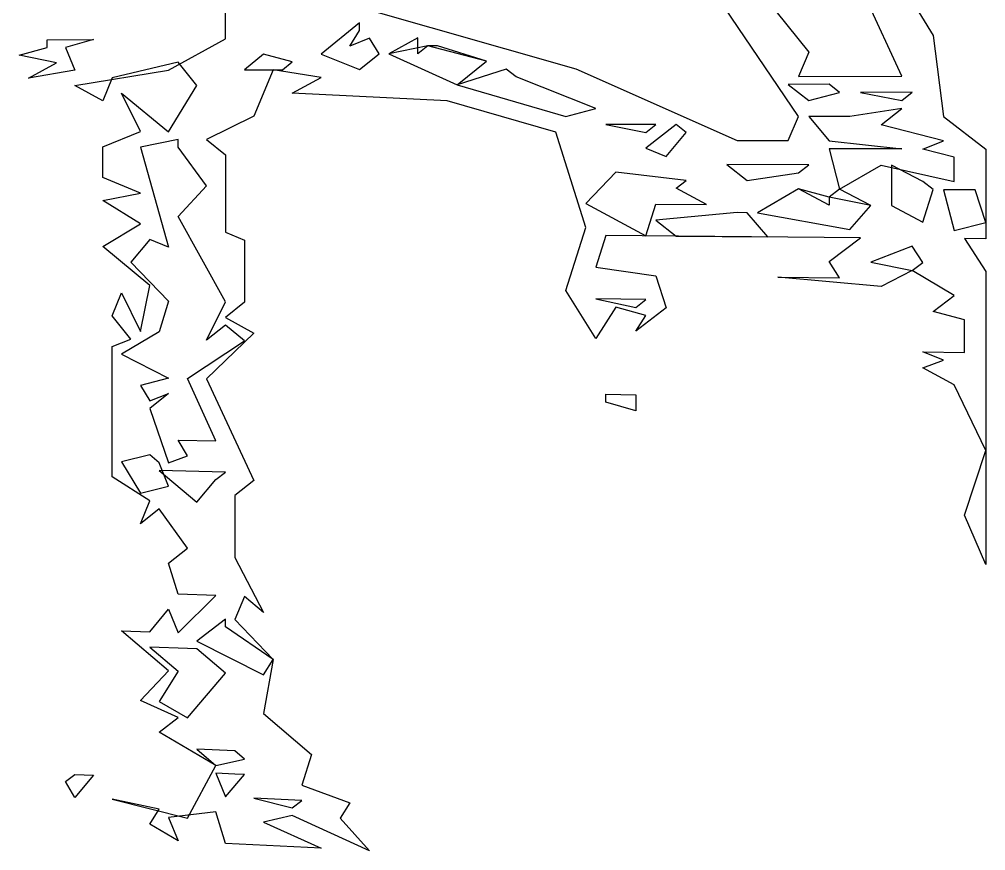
# Model space of a CAD drawing. Extents: x -13044 to 47959, y -15328 to 42462.
# Drawn here: x 38589 to 47959, y -15328 to -7269 of the extents above; entities that cross this region are included whole.
import ezdxf

# ---------------------------------------------------------------- set-up
doc = ezdxf.new("R2010")
doc.units = 0

msp = doc.modelspace()

# ---------------------------------------------------------------- linework, layer by layer
for p, q in [((47146.3605, -7819.5705), (46143.3595, -5638.828)), ((47146.3605, -7819.5705, 526.0417), (46143.3595, -5638.828, 671.875)), ((46542.904, -5944.6403), (47449.9683, -7425.5635)), ((46542.904, -5944.6403, 651.0417), (47449.9683, -7425.5635, 552.0833)), ((46143.3595, -8211.6359), (45252.3522, -6893.986)), ((46143.3595, -8211.6359, 500), (45252.3522, -6893.986, 588.5417)), ((45746.0017, -6967.4505), (46243.0399, -7587.5411)), ((45746.0017, -6967.4505, 583.3333), (46243.0399, -7587.5411, 541.6667)), ((40586.9392, -7459.3563), (40586.9392, -7159.4341)), ((40586.9392, -7459.3563, 552.0833), (40586.9392, -7159.4341, 572.9167)), ((41888.8475, -7150.2276), (43984.4764, -7749.8462)), ((41888.8475, -7150.2276, 572.9167), (43984.4764, -7749.8462, 531.25)), ((41888.8475, -7301.5867), (41514.4033, -7605.7466)), ((41888.8475, -7301.5867, 562.5), (41514.4033, -7605.7466, 541.6667)), ((41888.8475, -7377.2663), (41888.8475, -7301.5867)), ((41888.8475, -7377.2663, 557.2917), (41888.8475, -7301.5867, 562.5)), ((41795.0496, -7529.0369), (41888.8475, -7377.2663)), ((41795.0496, -7529.0369, 546.875), (41888.8475, -7377.2663, 557.2917)), ((38858.0553, -7467.8691), (39308.8609, -7465.6494)), ((38858.0553, -7467.8691, 552.0833), (39308.8609, -7465.6494, 552.0833)), ((38858.0553, -7541.9214), (38858.0553, -7467.8691)), ((38858.0553, -7541.9214, 546.875), (38858.0553, -7467.8691, 552.0833)), ((39308.8609, -7465.6494), (39038.0246, -7541.1319)), ((39308.8609, -7465.6494, 552.0833), (39038.0246, -7541.1319, 546.875)), ((40036.3118, -7760.8072), (40586.9392, -7459.3563)), ((40036.3118, -7760.8072, 531.25), (40586.9392, -7459.3563, 552.0833)), ((41982.7704, -7452.4834), (41795.0496, -7529.0369)), ((41982.7704, -7452.4834, 552.0833), (41795.0496, -7529.0369, 546.875)), ((42076.8186, -7603.5813), (41982.7704, -7452.4834)), ((42076.8186, -7603.5813, 541.6667), (41982.7704, -7452.4834, 552.0833)), ((42454.2689, -7450.1618), (42170.9923, -7603.2187)), ((42454.2689, -7450.1618, 552.0833), (42170.9923, -7603.2187, 541.6667)), ((42454.2689, -7602.1281), (42454.2689, -7450.1618)), ((42454.2689, -7602.1281, 541.6667), (42454.2689, -7450.1618, 552.0833)), ((47449.9683, -7425.5635), (47551.4513, -8212.2628)), ((47449.9683, -7425.5635, 552.0833), (47551.4513, -8212.2628, 500)), ((38588.9791, -7617.0097), (38858.0553, -7541.9214)), ((38588.9791, -7617.0097, 541.6667), (38858.0553, -7541.9214, 546.875)), ((39038.0246, -7541.1319), (39128.1855, -7763.3284)), ((39038.0246, -7541.1319, 546.875), (39128.1855, -7763.3284, 531.25)), ((42548.9471, -7525.7296), (42170.9923, -7603.2187)), ((42548.9471, -7525.7296, 546.875), (42170.9923, -7603.2187, 541.6667)), ((42548.9471, -7525.7296), (42454.2689, -7602.1281)), ((42548.9471, -7525.7296, 546.875), (42454.2689, -7602.1281, 541.6667)), ((42643.7521, -7525.3137), (42548.9471, -7525.7296)), ((42643.7521, -7525.3137, 546.875), (42548.9471, -7525.7296, 546.875)), ((43119.6875, -7675.9066), (42548.9471, -7525.7296)), ((43119.6875, -7675.9066, 536.4583), (42548.9471, -7525.7296, 546.875)), ((43119.6875, -7675.9066), (42643.7521, -7525.3137)), ((43119.6875, -7675.9066, 536.4583), (42643.7521, -7525.3137, 546.875)), ((46243.0399, -7587.5411), (46143.3595, -7821.8165)), ((46243.0399, -7587.5411, 541.6667), (46143.3595, -7821.8165, 526.0417)), ((38947.9813, -7689.7281), (38588.9791, -7617.0097)), ((38947.9813, -7689.7281, 536.4583), (38588.9791, -7617.0097, 541.6667)), ((40956.4524, -7607.8948), (40771.4517, -7758.7663)), ((40956.4524, -7607.8948, 541.6667), (40771.4517, -7758.7663, 531.25)), ((41234.8731, -7682.1513), (40956.4524, -7607.8948)), ((41234.8731, -7682.1513, 536.4583), (40956.4524, -7607.8948, 541.6667)), ((41141.9433, -7757.7377), (41234.8731, -7682.1513)), ((41141.9433, -7757.7377, 531.25), (41234.8731, -7682.1513, 536.4583)), ((41514.4033, -7605.7466), (41888.8475, -7755.6641)), ((41514.4033, -7605.7466, 541.6667), (41888.8475, -7755.6641, 531.25)), ((41888.8475, -7755.6641), (42076.8186, -7603.5813)), ((41888.8475, -7755.6641, 531.25), (42076.8186, -7603.5813, 541.6667)), ((42170.9923, -7603.2187), (42833.7434, -7905.4147)), ((42170.9923, -7603.2187), (42833.7434, -7905.4147)), ((42170.9923, -7603.2187, 541.6667), (42833.7434, -7905.4147, 520.8333)), ((42170.9923, -7603.2187, 541.6667), (42833.7434, -7905.4147, 520.8333)), ((42833.7434, -7905.4147), (43119.6875, -7675.9066)), ((42833.7434, -7905.4147), (43119.6875, -7675.9066)), ((42833.7434, -7905.4147, 520.8333), (43119.6875, -7675.9066, 536.4583)), ((42833.7434, -7905.4147, 520.8333), (43119.6875, -7675.9066, 536.4583)), ((38678.5545, -7838.5326), (38947.9813, -7689.7281)), ((38678.5545, -7838.5326, 526.0417), (38947.9813, -7689.7281, 536.4583)), ((39128.1855, -7763.3284), (38678.5545, -7838.5326)), ((39128.1855, -7763.3284, 531.25), (38678.5545, -7838.5326, 526.0417)), ((39128.1855, -7911.7231), (40036.3118, -7760.8072)), ((39128.1855, -7911.7231, 520.8333), (40036.3118, -7760.8072, 531.25)), ((40127.7813, -7685.8192), (39490.0094, -7836.7155)), ((40127.7813, -7685.8192, 536.4583), (39490.0094, -7836.7155, 526.0417)), ((40311.0817, -7909.7093), (40127.7813, -7685.8192)), ((40311.0817, -7909.7093, 520.8333), (40127.7813, -7685.8192, 536.4583)), ((40771.4517, -7758.7663), (41141.9433, -7757.7377)), ((40771.4517, -7758.7663, 531.25), (41141.9433, -7757.7377, 531.25)), ((41049.1365, -7757.9954), (40863.8909, -8209.2852)), ((41049.1365, -7757.9954, 531.25), (40863.8909, -8209.2852, 500)), ((41514.4033, -7832.1822), (41049.1365, -7757.9954)), ((41514.4033, -7832.1822, 526.0417), (41049.1365, -7757.9954, 531.25)), ((43310.958, -7751.716), (42833.7434, -7905.4147)), ((43310.958, -7751.716, 531.25), (42833.7434, -7905.4147, 520.8333)), ((43406.7863, -7827.9446), (43310.958, -7751.716)), ((43406.7863, -7827.9446, 526.0417), (43310.958, -7751.716, 531.25)), ((43984.4764, -7749.8462), (45548.1372, -8444.3037)), ((43984.4764, -7749.8462, 531.25), (45548.1372, -8444.3037, 484.375)), ((39490.0094, -7836.7155), (39399.3759, -8059.9473)), ((39490.0094, -7836.7155, 526.0417), (39399.3759, -8059.9473, 510.4167)), ((41234.8731, -7983.4651), (41514.4033, -7832.1822)), ((41234.8731, -7983.4651, 515.625), (41514.4033, -7832.1822, 526.0417)), ((44178.0822, -8133.8521), (43406.7863, -7827.9446)), ((44178.0822, -8133.8521, 505.2083), (43406.7863, -7827.9446, 526.0417)), ((46143.3595, -7821.8165), (47146.3605, -7819.5705)), ((46143.3595, -7821.8165, 526.0417), (47146.3605, -7819.5705, 526.0417)), ((39399.3759, -8059.9473), (39128.1855, -7911.7231)), ((39399.3759, -8059.9473, 510.4167), (39128.1855, -7911.7231, 520.8333)), ((40036.3118, -8358.2866), (40311.0817, -7909.7093)), ((40036.3118, -8358.2866, 489.5833), (40311.0817, -7909.7093, 520.8333)), ((42833.7434, -7905.4147), (43887.8696, -8210.6316)), ((42833.7434, -7905.4147, 520.8333), (43887.8696, -8210.6316, 500)), ((46442.8119, -7899.2706), (46043.8158, -7899.9498)), ((46442.8119, -7899.2706, 520.8333), (46043.8158, -7899.9498, 520.8333)), ((46043.8158, -7899.9498), (46243.0399, -8055.6455)), ((46043.8158, -7899.9498, 520.8333), (46243.0399, -8055.6455, 510.4167)), ((46542.904, -7977.2786), (46442.8119, -7899.2706)), ((46542.904, -7977.2786, 515.625), (46442.8119, -7899.2706, 520.8333)), ((39762.6231, -8357.8708), (39580.7616, -7985.3929)), ((39580.7616, -7985.3929), (40036.3118, -8358.2866)), ((39762.6231, -8357.8708, 489.5833), (39580.7616, -7985.3929, 515.625)), ((39580.7616, -7985.3929, 515.625), (40036.3118, -8358.2866, 489.5833)), ((42738.6841, -8057.8482), (41234.8731, -7983.4651)), ((42738.6841, -8057.8482, 510.4167), (41234.8731, -7983.4651, 515.625)), ((43791.3932, -8363.9908), (42738.6841, -8057.8482)), ((43791.3932, -8363.9908, 489.5833), (42738.6841, -8057.8482, 510.4167)), ((46243.0399, -8055.6455), (46542.904, -7977.2786)), ((46243.0399, -8055.6455, 510.4167), (46542.904, -7977.2786, 515.625)), ((47247.4232, -7976.4575), (46743.5019, -7977.0448)), ((47247.4232, -7976.4575, 515.625), (46743.5019, -7977.0448, 515.625)), ((46743.5019, -7977.0448), (47146.3605, -8055.0776)), ((46743.5019, -7977.0448, 515.625), (47146.3605, -8055.0776, 510.4167)), ((47146.3605, -8055.0776), (47247.4232, -7976.4575)), ((47146.3605, -8055.0776, 510.4167), (47247.4232, -7976.4575, 515.625)), ((43887.8696, -8210.6316), (44178.0822, -8133.8521)), ((43887.8696, -8210.6316, 500), (44178.0822, -8133.8521, 505.2083)), ((47146.3605, -8133.58), (46643.1339, -8211.8584)), ((47146.3605, -8133.58, 505.2083), (46643.1339, -8211.8584, 500)), ((46944.6533, -8290.3867), (47146.3605, -8133.58)), ((46944.6533, -8290.3867, 494.7917), (47146.3605, -8133.58, 505.2083)), ((40863.8909, -8209.2852), (40402.913, -8433.7252)), ((40863.8909, -8209.2852, 500), (40402.913, -8433.7252, 484.375)), ((46043.8158, -8445.3228), (46143.3595, -8211.6359)), ((46043.8158, -8445.3228, 484.375), (46143.3595, -8211.6359, 500)), ((46542.904, -8211.8138), (46243.0399, -8211.6802)), ((46243.0399, -8211.6802), (46442.8119, -8446.1432)), ((46542.904, -8211.8138, 500), (46243.0399, -8211.6802, 500)), ((46243.0399, -8211.6802, 500), (46442.8119, -8446.1432, 484.375)), ((46643.1339, -8211.8584), (46542.904, -8211.8138)), ((46643.1339, -8211.8584, 500), (46542.904, -8211.8138, 500)), ((47551.4513, -8212.2628), (47958.7931, -8528.1986)), ((47551.4513, -8212.2628, 500), (47958.7931, -8528.1986, 479.1667)), ((44762.0569, -8288.2431), (44275.0818, -8287.7648)), ((44275.0818, -8287.7648), (44664.3974, -8365.317)), ((44762.0569, -8288.2431, 494.7917), (44275.0818, -8287.7648, 494.7917)), ((44275.0818, -8287.7648, 494.7917), (44664.3974, -8365.317, 489.5833)), ((44664.3974, -8365.317), (44762.0569, -8288.2431)), ((44664.3974, -8365.317, 489.5833), (44762.0569, -8288.2431, 494.7917)), ((44957.7747, -8288.4353), (44664.3974, -8519.6566)), ((44957.7747, -8288.4353, 494.7917), (44664.3974, -8519.6566, 479.1667)), ((45055.8335, -8365.9116), (44957.7747, -8288.4353)), ((45055.8335, -8365.9116, 489.5833), (44957.7747, -8288.4353, 494.7917)), ((47551.4513, -8448.4225), (46944.6533, -8290.3867)), ((47551.4513, -8448.4225, 484.375), (46944.6533, -8290.3867, 494.7917)), ((39399.3759, -8506.0049), (39762.6231, -8357.8708)), ((39399.3759, -8506.0049, 479.1667), (39762.6231, -8357.8708, 489.5833)), ((44081.2138, -9286.7112), (43791.3932, -8363.9908)), ((44081.2138, -9286.7112, 427.0833), (43791.3932, -8363.9908, 489.5833)), ((44859.8493, -8597.4381), (45055.8335, -8365.9116)), ((44859.8493, -8597.4381, 473.9583), (45055.8335, -8365.9116, 489.5833)), ((39399.3759, -8803.3767), (39399.3759, -8506.0049)), ((39399.3759, -8803.3767, 458.3333), (39399.3759, -8506.0049, 479.1667)), ((40127.7813, -8433.1596), (39762.6231, -8506.9468)), ((40127.7813, -8433.1596, 484.375), (39762.6231, -8506.9468, 479.1667)), ((39762.6231, -8506.9468), (40036.3118, -9478.5604)), ((39762.6231, -8506.9468, 479.1667), (40036.3118, -9478.5604, 411.4583)), ((40127.7813, -8507.8936), (40127.7813, -8433.1596)), ((40127.7813, -8507.8936, 479.1667), (40127.7813, -8433.1596, 484.375)), ((40402.913, -8883.0157), (40127.7813, -8507.8936)), ((40402.913, -8883.0157, 453.125), (40127.7813, -8507.8936, 479.1667)), ((40402.913, -8433.7252), (40586.9392, -8584.0647)), ((40402.913, -8433.7252, 484.375), (40586.9392, -8584.0647, 473.9583)), ((44664.3974, -8519.6566), (44859.8493, -8597.4381)), ((44664.3974, -8519.6566, 479.1667), (44859.8493, -8597.4381, 473.9583)), ((45548.1372, -8444.3037), (46043.8158, -8445.3228)), ((45548.1372, -8444.3037, 484.375), (46043.8158, -8445.3228, 484.375)), ((46442.8119, -8446.1432), (47146.3605, -8526.092)), ((46442.8119, -8446.1432, 484.375), (47146.3605, -8526.092, 479.1667)), ((47146.3605, -8526.092), (46442.8119, -8524.2678)), ((46442.8119, -8524.2678), (46542.904, -8915.4193)), ((47146.3605, -8526.092, 479.1667), (46442.8119, -8524.2678, 479.1667)), ((46442.8119, -8524.2678, 479.1667), (46542.904, -8915.4193, 453.125)), ((47348.6257, -8526.6165), (47551.4513, -8448.4225)), ((47348.6257, -8526.6165, 479.1667), (47551.4513, -8448.4225, 484.375)), ((40586.9392, -8584.0647), (40586.9392, -9333.8703)), ((40586.9392, -8584.0647, 473.9583), (40586.9392, -9333.8703, 421.875)), ((47653.075, -8606.1804), (47348.6257, -8526.6165)), ((47653.075, -8606.1804, 473.9583), (47348.6257, -8526.6165, 479.1667)), ((47653.075, -8842.5037), (47653.075, -8606.1804)), ((47653.075, -8842.5037, 458.3333), (47653.075, -8606.1804, 473.9583)), ((47958.7931, -8528.1986), (47958.7931, -9396.5232)), ((47958.7931, -8528.1986, 479.1667), (47958.7931, -9396.5232, 421.875)), ((46243.0399, -8679.7846), (45449.4076, -8676.8746)), ((45449.4076, -8676.8746), (45647.0018, -8832.9938)), ((46243.0399, -8679.7846, 468.75), (45449.4076, -8676.8746, 468.75)), ((45449.4076, -8676.8746, 468.75), (45647.0018, -8832.9938, 458.3333)), ((46143.3595, -8757.383), (46243.0399, -8679.7846)), ((46143.3595, -8757.383, 463.5417), (46243.0399, -8679.7846, 468.75)), ((46542.904, -8915.4193), (46944.6533, -8682.3572)), ((46542.904, -8915.4193, 453.125), (46944.6533, -8682.3572, 468.75)), ((46944.6533, -8682.3572), (47653.075, -8842.5037)), ((46944.6533, -8682.3572, 468.75), (47653.075, -8842.5037, 458.3333)), ((47348.6257, -8841.0605), (47045.4373, -8682.7268)), ((47045.4373, -8682.7268), (47045.4373, -9074.9678)), ((47348.6257, -8841.0605, 458.3333), (47045.4373, -8682.7268, 468.75)), ((47045.4373, -8682.7268, 468.75), (47045.4373, -9074.9678, 442.7083)), ((39762.6231, -8954.1746), (39399.3759, -8803.3767)), ((39762.6231, -8954.1746, 447.9167), (39399.3759, -8803.3767, 458.3333)), ((44372.2128, -8749.9377), (44081.2138, -9056.1412)), ((44372.2128, -8749.9377, 463.5417), (44081.2138, -9056.1412, 442.7083)), ((45055.8335, -8830.1914), (44372.2128, -8749.9377)), ((45055.8335, -8830.1914, 458.3333), (44372.2128, -8749.9377, 463.5417)), ((45647.0018, -8832.9938), (46143.3595, -8757.383)), ((45647.0018, -8832.9938, 458.3333), (46143.3595, -8757.383, 463.5417)), ((40127.7813, -9180.4999), (40402.913, -8883.0157)), ((40127.7813, -9180.4999, 432.2917), (40402.913, -8883.0157, 453.125)), ((44957.7747, -8907.0539), (45055.8335, -8830.1914)), ((44957.7747, -8907.0539, 453.125), (45055.8335, -8830.1914, 458.3333)), ((47449.9683, -8920.2063), (47348.6257, -8841.0605)), ((47449.9683, -8920.2063, 453.125), (47348.6257, -8841.0605, 458.3333)), ((39399.3759, -9026.4055), (39762.6231, -8954.1746)), ((39399.3759, -9026.4055, 442.7083), (39762.6231, -8954.1746, 447.9167)), ((45252.3522, -9063.5794), (44957.7747, -8907.0539)), ((45252.3522, -9063.5794, 442.7083), (44957.7747, -8907.0539, 453.125)), ((46143.3595, -8913.3107), (45746.0017, -9144.4653)), ((46143.3595, -8913.3107), (45746.0017, -9144.4653)), ((46143.3595, -8913.3107, 453.125), (45746.0017, -9144.4653, 437.5)), ((46143.3595, -8913.3107, 453.125), (45746.0017, -9144.4653, 437.5)), ((46442.8119, -8993.0157), (46143.3595, -8913.3107)), ((46442.8119, -9071.1404), (46143.3595, -8913.3107)), ((46442.8119, -8993.0157, 447.9167), (46143.3595, -8913.3107, 453.125)), ((46442.8119, -9071.1404, 442.7083), (46143.3595, -8913.3107, 453.125)), ((46542.904, -8915.4193), (46442.8119, -8993.0157)), ((46542.904, -8915.4193, 453.125), (46442.8119, -8993.0157, 447.9167)), ((46844.0083, -9073.6885), (46442.8119, -8993.0157)), ((46442.8119, -8993.0157), (46442.8119, -9071.1404)), ((46844.0083, -9073.6885, 442.7083), (46442.8119, -8993.0157, 447.9167)), ((46442.8119, -8993.0157, 447.9167), (46442.8119, -9071.1404, 442.7083)), ((46844.0083, -9073.6885), (46542.904, -8915.4193)), ((46844.0083, -9073.6885, 442.7083), (46542.904, -8915.4193, 453.125)), ((47348.6257, -9234.1155), (47449.9683, -8920.2063)), ((47348.6257, -9234.1155, 432.2917), (47449.9683, -8920.2063, 453.125)), ((47754.8397, -8921.8153), (47551.4513, -8920.7419)), ((47551.4513, -8920.7419), (47653.075, -9315.1505)), ((47754.8397, -8921.8153, 453.125), (47551.4513, -8920.7419, 453.125)), ((47551.4513, -8920.7419, 453.125), (47653.075, -9315.1505, 427.0833)), ((47856.7456, -8922.3531), (47754.8397, -8921.8153)), ((47856.7456, -8922.3531, 453.125), (47754.8397, -8921.8153, 453.125)), ((47958.7931, -9238.646), (47856.7456, -8922.3531)), ((47958.7931, -9238.646, 432.2917), (47856.7456, -8922.3531, 453.125)), ((39762.6231, -9252.3265), (39399.3759, -9026.4055)), ((39762.6231, -9252.3265, 427.0833), (39399.3759, -9026.4055, 442.7083)), ((44081.2138, -9056.1412), (44664.3974, -9368.5244)), ((44081.2138, -9056.1412, 442.7083), (44664.3974, -9368.5244, 421.875)), ((44664.3974, -9368.5244), (44762.0569, -9060.4654)), ((44664.3974, -9368.5244, 421.875), (44762.0569, -9060.4654, 442.7083)), ((44762.0569, -9060.4654), (45252.3522, -9063.5794)), ((44762.0569, -9060.4654, 442.7083), (45252.3522, -9063.5794, 442.7083)), ((46643.1339, -9307.1093), (46844.0083, -9073.6885)), ((46643.1339, -9307.1093), (46844.0083, -9073.6885)), ((46643.1339, -9307.1093, 427.0833), (46844.0083, -9073.6885, 442.7083)), ((46643.1339, -9307.1093, 427.0833), (46844.0083, -9073.6885, 442.7083)), ((47045.4373, -9074.9678), (47348.6257, -9234.1155)), ((47045.4373, -9074.9678, 442.7083), (47348.6257, -9234.1155, 432.2917)), ((40586.9392, -10008.6953), (40127.7813, -9180.4999)), ((40586.9392, -10008.6953, 375), (40127.7813, -9180.4999, 432.2917)), ((45548.1372, -9143.1023), (44762.0569, -9214.9099)), ((45548.1372, -9143.1023, 437.5), (44762.0569, -9214.9099, 432.2917)), ((45647.0018, -9143.7833), (45548.1372, -9143.1023)), ((45647.0018, -9143.7833, 437.5), (45548.1372, -9143.1023, 437.5)), ((45845.1371, -9378.5594), (45647.0018, -9143.7833)), ((45845.1371, -9378.5594, 421.875), (45647.0018, -9143.7833, 437.5)), ((45746.0017, -9144.4653), (46643.1339, -9307.1093)), ((45746.0017, -9144.4653), (46643.1339, -9307.1093)), ((45746.0017, -9144.4653, 437.5), (46643.1339, -9307.1093, 427.0833)), ((45746.0017, -9144.4653, 437.5), (46643.1339, -9307.1093, 427.0833)), ((39399.3759, -9472.4631), (39762.6231, -9252.3265)), ((39399.3759, -9472.4631, 411.4583), (39762.6231, -9252.3265, 427.0833)), ((44762.0569, -9214.9099), (44957.7747, -9371.0178)), ((44762.0569, -9214.9099, 432.2917), (44957.7747, -9371.0178, 421.875)), ((47653.075, -9315.1505), (47958.7931, -9238.646)), ((47653.075, -9315.1505, 427.0833), (47958.7931, -9238.646, 432.2917)), ((40586.9392, -9333.8703), (40771.4517, -9410.5181)), ((40586.9392, -9333.8703, 421.875), (40771.4517, -9410.5181, 416.6667)), ((43887.8696, -9899.1948), (44081.2138, -9286.7112)), ((43887.8696, -9899.1948, 385.4167), (44081.2138, -9286.7112, 427.0833)), ((44275.0818, -9365.2156), (44178.0822, -9672.026)), ((44275.0818, -9365.2156, 421.875), (44178.0822, -9672.026, 401.0417)), ((46743.5019, -9386.1946), (44275.0818, -9365.2156)), ((46743.5019, -9386.1946, 421.875), (44275.0818, -9365.2156, 421.875)), ((39853.7329, -9402.2257), (39671.6328, -9624.0476)), ((39853.7329, -9402.2257, 416.6667), (39671.6328, -9624.0476, 401.0417)), ((40036.3118, -9478.5604), (39853.7329, -9402.2257)), ((40036.3118, -9478.5604, 411.4583), (39853.7329, -9402.2257, 416.6667)), ((40771.4517, -9410.5181), (40771.4517, -10011.1551)), ((40771.4517, -9410.5181, 416.6667), (40771.4517, -10011.1551, 375)), ((44957.7747, -9371.0178), (45845.1371, -9378.5594)), ((44957.7747, -9371.0178, 421.875), (45845.1371, -9378.5594, 421.875)), ((46442.8119, -9618.013), (46743.5019, -9386.1946)), ((46442.8119, -9618.013, 406.25), (46743.5019, -9386.1946, 421.875)), ((47958.7931, -9396.5232), (47754.8397, -9394.7899)), ((47754.8397, -9394.7899), (47958.7931, -9712.2777)), ((47958.7931, -9396.5232, 421.875), (47754.8397, -9394.7899, 421.875)), ((47754.8397, -9394.7899, 421.875), (47958.7931, -9712.2777, 401.0417)), ((39853.7329, -9849.747), (39399.3759, -9472.4631)), ((39853.7329, -9849.747, 385.4167), (39399.3759, -9472.4631, 411.4583)), ((47247.4232, -9469.034), (46844.0083, -9622.0689)), ((47247.4232, -9469.034, 416.6667), (46844.0083, -9622.0689, 406.25)), ((47348.6257, -9627.1705), (47247.4232, -9469.034)), ((47348.6257, -9627.1705, 406.25), (47247.4232, -9469.034, 416.6667)), ((39671.6328, -9624.0476), (40036.3118, -10001.3548)), ((39671.6328, -9624.0476, 401.0417), (40036.3118, -10001.3548, 375)), ((46542.904, -9775.3817), (46442.8119, -9618.013)), ((46542.904, -9775.3817, 395.8333), (46442.8119, -9618.013, 406.25)), ((46844.0083, -9622.0689), (47247.4232, -9704.704)), ((46844.0083, -9622.0689, 406.25), (47247.4232, -9704.704, 401.0417)), ((47247.4232, -9704.704), (47348.6257, -9627.1705)), ((47247.4232, -9704.704, 401.0417), (47348.6257, -9627.1705, 406.25)), ((44178.0822, -9672.026), (44762.0569, -9755.4655)), ((44178.0822, -9672.026, 401.0417), (44762.0569, -9755.4655, 395.8333)), ((47247.4232, -9704.704), (46944.6533, -9858.2687)), ((47247.4232, -9704.704, 401.0417), (46944.6533, -9858.2687, 390.625)), ((47653.075, -9945.3462), (47247.4232, -9704.704)), ((47653.075, -9945.3462, 385.4167), (47247.4232, -9704.704, 401.0417)), ((47958.7931, -9712.2777), (47958.7931, -12554.0674)), ((47958.7931, -9712.2777, 401.0417), (47958.7931, -12554.0674, 213.5417)), ((44762.0569, -9755.4655), (44859.8493, -10065.6582)), ((44762.0569, -9755.4655, 395.8333), (44859.8493, -10065.6582, 375)), ((46944.6533, -9858.2687), (45944.4084, -9768.6884)), ((45944.4084, -9768.6884), (46542.904, -9775.3817)), ((46944.6533, -9858.2687, 390.625), (45944.4084, -9768.6884, 395.8333)), ((45944.4084, -9768.6884, 395.8333), (46542.904, -9775.3817, 395.8333)), ((39490.0094, -10142.8552), (39580.7616, -9920.8415)), ((39490.0094, -10142.8552, 364.5833), (39580.7616, -9920.8415, 380.2083)), ((39580.7616, -9920.8415), (39762.6231, -10295.8581)), ((39580.7616, -9920.8415, 380.2083), (39762.6231, -10295.8581, 354.1667)), ((39762.6231, -10295.8581), (39853.7329, -9849.747)), ((39762.6231, -10295.8581, 354.1667), (39853.7329, -9849.747, 385.4167)), ((44178.0822, -10364.2042), (43887.8696, -9899.1948)), ((44178.0822, -10364.2042, 354.1667), (43887.8696, -9899.1948, 385.4167)), ((40036.3118, -10001.3548), (39944.9624, -10298.6805)), ((40036.3118, -10001.3548, 375), (39944.9624, -10298.6805, 354.1667)), ((40402.913, -10380.6508), (40586.9392, -10008.6953)), ((40402.913, -10380.6508, 348.9583), (40586.9392, -10008.6953, 375)), ((40771.4517, -10011.1551), (40586.9392, -10158.6564)), ((40771.4517, -10011.1551, 375), (40586.9392, -10158.6564, 364.5833)), ((44664.3974, -9985.8828), (44178.0822, -9979.6607)), ((44178.0822, -9979.6607), (44566.8704, -10061.7524)), ((44664.3974, -9985.8828, 380.2083), (44178.0822, -9979.6607, 380.2083)), ((44178.0822, -9979.6607, 380.2083), (44566.8704, -10061.7524, 375)), ((44566.8704, -10061.7524), (44664.3974, -9985.8828)), ((44566.8704, -10061.7524, 375), (44664.3974, -9985.8828, 380.2083)), ((47449.9683, -10100.1875), (47653.075, -9945.3462)), ((47449.9683, -10100.1875, 375), (47653.075, -9945.3462, 385.4167)), ((44372.2128, -10059.1574), (44178.0822, -10364.2042)), ((44372.2128, -10059.1574, 375), (44178.0822, -10364.2042, 354.1667)), ((44664.3974, -10140.2224), (44372.2128, -10059.1574)), ((44664.3974, -10140.2224, 369.7917), (44372.2128, -10059.1574, 375)), ((44859.8493, -10065.6582), (44566.8704, -10293.1047)), ((44859.8493, -10065.6582, 375), (44566.8704, -10293.1047, 359.375)), ((47754.8397, -10183.0808), (47449.9683, -10100.1875)), ((47754.8397, -10183.0808, 369.7917), (47449.9683, -10100.1875, 375)), ((39671.6328, -10368.9388), (39490.0094, -10142.8552)), ((39671.6328, -10368.9388, 348.9583), (39490.0094, -10142.8552, 364.5833)), ((40586.9392, -10158.6564), (40863.8909, -10312.9044)), ((40586.9392, -10158.6564, 364.5833), (40863.8909, -10312.9044, 354.1667)), ((44566.8704, -10293.1047), (44664.3974, -10140.2224)), ((44566.8704, -10293.1047, 359.375), (44664.3974, -10140.2224, 369.7917)), ((47754.8397, -10498.3972), (47754.8397, -10183.0808)), ((47754.8397, -10498.3972, 348.9583), (47754.8397, -10183.0808, 369.7917)), ((39944.9624, -10298.6805), (39580.7616, -10516.3641)), ((39944.9624, -10298.6805, 354.1667), (39580.7616, -10516.3641, 338.5417)), ((40586.9392, -10233.637), (40402.913, -10380.6508)), ((40586.9392, -10233.637, 359.375), (40402.913, -10380.6508, 348.9583)), ((40771.4517, -10386.5532), (40586.9392, -10233.637)), ((40771.4517, -10386.5532, 348.9583), (40586.9392, -10233.637, 359.375)), ((39490.0094, -10440.4216), (39671.6328, -10368.9388)), ((39490.0094, -10440.4216, 343.75), (39671.6328, -10368.9388, 348.9583)), ((40219.3712, -10751.6273), (40771.4517, -10386.5532)), ((40219.3712, -10751.6273, 322.9167), (40771.4517, -10386.5532, 348.9583)), ((40863.8909, -10312.9044), (40402.913, -10755.0596)), ((40863.8909, -10312.9044, 354.1667), (40402.913, -10755.0596, 322.9167)), ((39490.0094, -11705.0789), (39490.0094, -10440.4216)), ((39490.0094, -11705.0789, 255.2083), (39490.0094, -10440.4216, 343.75)), ((47551.4513, -10573.8597), (47348.6257, -10491.8914)), ((47348.6257, -10491.8914), (47754.8397, -10498.3972)), ((47551.4513, -10573.8597, 343.75), (47348.6257, -10491.8914, 348.9583)), ((47348.6257, -10491.8914, 348.9583), (47754.8397, -10498.3972, 348.9583)), ((39580.7616, -10516.3641), (40036.3118, -10748.204)), ((39580.7616, -10516.3641, 338.5417), (40036.3118, -10748.204, 322.9167)), ((47348.6257, -10649.1134), (47551.4513, -10573.8597)), ((47348.6257, -10649.1134, 338.5417), (47551.4513, -10573.8597, 343.75)), ((47653.075, -10811.8652), (47348.6257, -10649.1134)), ((47653.075, -10811.8652, 328.125), (47348.6257, -10649.1134, 338.5417)), ((40036.3118, -10748.204), (39762.6231, -10817.6239)), ((40036.3118, -10748.204, 322.9167), (39762.6231, -10817.6239, 317.7083)), ((40494.8654, -11356.2281), (40219.3712, -10751.6273)), ((40494.8654, -11356.2281, 281.25), (40219.3712, -10751.6273, 322.9167)), ((40402.913, -10755.0596), (40863.8909, -11740.3604)), ((40402.913, -10755.0596, 322.9167), (40863.8909, -11740.3604, 255.2083)), ((39762.6231, -10817.6239), (39853.7329, -10968.5504)), ((39762.6231, -10817.6239, 317.7083), (39853.7329, -10968.5504, 307.2917)), ((47958.7931, -11448.9269), (47653.075, -10811.8652)), ((47958.7931, -11448.9269, 286.4583), (47653.075, -10811.8652, 328.125)), ((39853.7329, -10968.5504), (40036.3118, -10897.5739)), ((40036.3118, -10897.5739), (39853.7329, -11043.1373)), ((39853.7329, -10968.5504, 307.2917), (40036.3118, -10897.5739, 312.5)), ((40036.3118, -10897.5739, 312.5), (39853.7329, -11043.1373, 302.0833)), ((44275.0818, -10904.431), (44566.8704, -10910.0442)), ((44275.0818, -10981.3918), (44275.0818, -10904.431)), ((44275.0818, -10904.431, 317.7083), (44566.8704, -10910.0442, 317.7083)), ((44275.0818, -10981.3918, 312.5), (44275.0818, -10904.431, 317.7083)), ((44566.8704, -10910.0442), (44566.8704, -11064.2791)), ((44566.8704, -10910.0442, 317.7083), (44566.8704, -11064.2791, 307.2917)), ((39853.7329, -11043.1373), (40036.3118, -11569.7381)), ((39853.7329, -11043.1373, 302.0833), (40036.3118, -11569.7381, 265.625)), ((44566.8704, -11064.2791), (44275.0818, -10981.3918)), ((44566.8704, -11064.2791, 307.2917), (44275.0818, -10981.3918, 312.5)), ((40219.3712, -11499.4594), (40127.7813, -11347.7868)), ((40127.7813, -11347.7868), (40494.8654, -11356.2281)), ((40219.3712, -11499.4594, 270.8333), (40127.7813, -11347.7868, 281.25)), ((40127.7813, -11347.7868, 281.25), (40494.8654, -11356.2281, 281.25)), ((39853.7329, -11490.6587), (39580.7616, -11558.5287)), ((39853.7329, -11490.6587, 270.8333), (39580.7616, -11558.5287, 265.625)), ((39944.9624, -11567.4904), (39853.7329, -11490.6587)), ((39944.9624, -11567.4904, 265.625), (39853.7329, -11490.6587, 270.8333)), ((40036.3118, -11569.7381), (40219.3712, -11499.4594)), ((40036.3118, -11569.7381, 265.625), (40219.3712, -11499.4594, 270.8333)), ((47754.8397, -12074.9792), (47958.7931, -11448.9269)), ((47754.8397, -12074.9792, 244.7917), (47958.7931, -11448.9269, 286.4583)), ((39580.7616, -11558.5287), (39762.6231, -11861.1556)), ((39580.7616, -11558.5287, 265.625), (39762.6231, -11861.1556, 244.7917)), ((40036.3118, -11793.7929), (39944.9624, -11567.4904)), ((40036.3118, -11793.7929, 250), (39944.9624, -11567.4904, 265.625)), ((39853.7329, -11938.18), (39490.0094, -11705.0789)), ((39853.7329, -11938.18, 239.5833), (39490.0094, -11705.0789, 255.2083)), ((40586.9392, -11658.2676), (39944.9624, -11642.1262)), ((39944.9624, -11642.1262), (40311.0817, -11950.6615)), ((40586.9392, -11658.2676, 260.4167), (39944.9624, -11642.1262, 260.4167)), ((39944.9624, -11642.1262, 260.4167), (40311.0817, -11950.6615, 239.5833)), ((40494.8654, -11730.8837), (40586.9392, -11658.2676)), ((40494.8654, -11730.8837, 255.2083), (40586.9392, -11658.2676, 260.4167)), ((39762.6231, -11861.1556), (40036.3118, -11793.7929)), ((39762.6231, -11861.1556, 244.7917), (40036.3118, -11793.7929, 250)), ((40311.0817, -11950.6615), (40494.8654, -11730.8837)), ((40311.0817, -11950.6615, 239.5833), (40494.8654, -11730.8837, 255.2083)), ((40863.8909, -11740.3604), (40679.1346, -11885.6759)), ((40863.8909, -11740.3604, 255.2083), (40679.1346, -11885.6759, 244.7917)), ((40679.1346, -11885.6759), (40679.1346, -12485.9164)), ((40679.1346, -11885.6759, 244.7917), (40679.1346, -12485.9164, 203.125)), ((39762.6231, -12159.3075), (39853.7329, -11938.18)), ((39762.6231, -12159.3075, 223.9583), (39853.7329, -11938.18, 239.5833)), ((39944.9624, -12015.3056), (39762.6231, -12159.3075)), ((39944.9624, -12015.3056, 234.375), (39762.6231, -12159.3075, 223.9583)), ((40219.3712, -12396.8578), (39944.9624, -12015.3056)), ((40219.3712, -12396.8578, 208.3333), (39944.9624, -12015.3056, 234.375)), ((47958.7931, -12554.0674), (47754.8397, -12074.9792)), ((47958.7931, -12554.0674, 213.5417), (47754.8397, -12074.9792, 244.7917)), ((40036.3118, -12540.6421), (40219.3712, -12396.8578)), ((40036.3118, -12540.6421, 197.9167), (40219.3712, -12396.8578, 208.3333)), ((40127.7813, -12842.4674), (40036.3118, -12540.6421)), ((40127.7813, -12842.4674, 177.0833), (40036.3118, -12540.6421, 197.9167)), ((40679.1346, -12485.9164), (40956.4524, -13020.7796)), ((40679.1346, -12485.9164, 203.125), (40956.4524, -13020.7796, 166.6667)), ((40494.8654, -12854.8506), (40127.7813, -12842.4674)), ((40494.8654, -12854.8506, 177.0833), (40127.7813, -12842.4674, 177.0833)), ((40127.7813, -13216.1376), (40494.8654, -12854.8506)), ((40127.7813, -13216.1376, 151.0417), (40494.8654, -12854.8506, 177.0833)), ((40771.4517, -12864.1809), (40679.1346, -13086.1569)), ((40771.4517, -12864.1809, 177.0833), (40679.1346, -13086.1569, 161.4583)), ((40956.4524, -13020.7796), (40771.4517, -12864.1809)), ((40956.4524, -13020.7796, 166.6667), (40771.4517, -12864.1809, 177.0833)), ((39853.7329, -13206.1572), (40036.3118, -12988.7516)), ((39853.7329, -13206.1572, 151.0417), (40036.3118, -12988.7516, 166.6667)), ((40036.3118, -12988.7516), (40127.7813, -13216.1376)), ((40036.3118, -12988.7516, 166.6667), (40127.7813, -13216.1376, 151.0417)), ((40586.9392, -13082.8983), (40311.0817, -13297.6455)), ((40586.9392, -13082.8983, 161.4583), (40311.0817, -13297.6455, 145.8333)), ((40586.9392, -13157.8788), (40586.9392, -13082.8983)), ((40586.9392, -13157.8788, 156.25), (40586.9392, -13082.8983, 161.4583)), ((40679.1346, -13086.1569), (41049.1365, -13475.378)), ((40679.1346, -13086.1569, 161.4583), (41049.1365, -13475.378, 135.4167)), ((40036.3118, -13586.231), (39580.7616, -13196.216)), ((39580.7616, -13196.216), (39853.7329, -13206.1572)), ((40036.3118, -13586.231, 125), (39580.7616, -13196.216, 151.0417)), ((39580.7616, -13196.216, 151.0417), (39853.7329, -13206.1572, 151.0417)), ((41049.1365, -13475.378), (40586.9392, -13157.8788)), ((41049.1365, -13475.378, 135.4167), (40586.9392, -13157.8788, 156.25)), ((40311.0817, -13297.6455), (40956.4524, -13622.2112)), ((40311.0817, -13297.6455, 145.8333), (40956.4524, -13622.2112, 125)), ((40219.3712, -13369.0395), (39853.7329, -13355.3309)), ((39853.7329, -13355.3309), (40127.7813, -13589.8077)), ((40219.3712, -13369.0395, 140.625), (39853.7329, -13355.3309, 140.625)), ((39853.7329, -13355.3309, 140.625), (40127.7813, -13589.8077, 125)), ((40311.0817, -13372.478), (40219.3712, -13369.0395)), ((40311.0817, -13372.478, 140.625), (40219.3712, -13369.0395, 140.625)), ((40586.9392, -13607.7622), (40311.0817, -13372.478)), ((40586.9392, -13607.7622, 125), (40311.0817, -13372.478, 140.625)), ((41049.1365, -13475.378), (40956.4524, -13998.106)), ((40956.4524, -13622.2112), (41049.1365, -13475.378)), ((41049.1365, -13475.378, 135.4167), (40956.4524, -13998.106, 98.9583)), ((40956.4524, -13622.2112, 125), (41049.1365, -13475.378, 135.4167)), ((39762.6231, -13873.6808), (40036.3118, -13586.231)), ((39762.6231, -13873.6808, 104.1667), (40036.3118, -13586.231, 125)), ((40127.7813, -13589.8077), (39944.9624, -13881.2025)), ((40127.7813, -13589.8077, 125), (39944.9624, -13881.2025, 104.1667)), ((40219.3712, -14042.0884), (40586.9392, -13607.7622)), ((40219.3712, -14042.0884, 93.75), (40586.9392, -13607.7622, 125)), ((40127.7813, -14038.2119), (39762.6231, -13873.6808)), ((40127.7813, -14038.2119, 93.75), (39762.6231, -13873.6808, 104.1667)), ((39944.9624, -13881.2025), (40219.3712, -14042.0884)), ((39944.9624, -13881.2025, 104.1667), (40219.3712, -14042.0884, 93.75)), ((39944.9624, -14179.746), (40127.7813, -14038.2119)), ((39944.9624, -14179.746, 83.3333), (40127.7813, -14038.2119, 93.75)), ((40956.4524, -13998.106), (41421.1029, -14394.6648)), ((40956.4524, -13998.106, 98.9583), (41421.1029, -14394.6648, 72.9167)), ((40494.8654, -14503.3353), (39944.9624, -14179.746)), ((40494.8654, -14503.3353, 62.5), (39944.9624, -14179.746, 83.3333)), ((40679.1346, -14361.6679), (40311.0817, -14345.2998)), ((40311.0817, -14345.2998), (40494.8654, -14503.3353)), ((40679.1346, -14361.6679, 72.9167), (40311.0817, -14345.2998, 72.9167)), ((40311.0817, -14345.2998, 72.9167), (40494.8654, -14503.3353, 62.5)), ((40771.4517, -14440.8531), (40679.1346, -14361.6679)), ((40771.4517, -14440.8531, 67.7083), (40679.1346, -14361.6679, 72.9167)), ((41421.1029, -14394.6648), (41327.9263, -14692.0347)), ((41421.1029, -14394.6648, 72.9167), (41327.9263, -14692.0347, 52.0833)), ((40219.3712, -15014.2701), (40494.8654, -14503.3353)), ((40219.3712, -15014.2701, 26.0417), (40494.8654, -14503.3353, 62.5)), ((40494.8654, -14503.3353), (40771.4517, -14440.8531)), ((40494.8654, -14503.3353, 62.5), (40771.4517, -14440.8531, 67.7083)), ((39038.0246, -14659.4289), (39128.1855, -14589.4832)), ((39038.0246, -14659.4289, 46.875), (39128.1855, -14589.4832, 52.0833)), ((39128.1855, -14589.4832), (39308.8609, -14597.9063)), ((39128.1855, -14589.4832, 52.0833), (39308.8609, -14597.9063, 52.0833)), ((39308.8609, -14597.9063), (39128.1855, -14812.0753)), ((39308.8609, -14597.9063, 52.0833), (39128.1855, -14812.0753, 36.4583)), ((40679.1346, -14586.7581), (40494.8654, -14578.2664)), ((40494.8654, -14578.2664), (40586.9392, -14807.4511)), ((40679.1346, -14586.7581, 57.2917), (40494.8654, -14578.2664, 57.2917)), ((40494.8654, -14578.2664, 57.2917), (40586.9392, -14807.4511, 41.6667)), ((40586.9392, -14807.4511), (40771.4517, -14591.0123)), ((40586.9392, -14807.4511, 41.6667), (40771.4517, -14591.0123, 57.2917)), ((40771.4517, -14591.0123), (40679.1346, -14586.7581)), ((40771.4517, -14591.0123, 57.2917), (40679.1346, -14586.7581, 57.2917)), ((39128.1855, -14812.0753), (39038.0246, -14659.4289)), ((39128.1855, -14812.0753, 36.4583), (39038.0246, -14659.4289, 46.875)), ((41327.9263, -14692.0347), (41795.0496, -14865.0703)), ((41327.9263, -14692.0347, 52.0833), (41795.0496, -14865.0703, 41.6667)), ((39944.9624, -14926.1047), (39490.0094, -14829.5262)), ((39490.0094, -14829.5262), (40219.3712, -15014.2701)), ((39944.9624, -14926.1047, 31.25), (39490.0094, -14829.5262, 36.4583)), ((39490.0094, -14829.5262, 36.4583), (40219.3712, -15014.2701, 26.0417)), ((41327.9263, -14842.7915), (40863.8909, -14820.6599)), ((40863.8909, -14820.6599), (41234.8731, -14913.6819)), ((41327.9263, -14842.7915, 41.6667), (40863.8909, -14820.6599, 41.6667)), ((40863.8909, -14820.6599, 41.6667), (41234.8731, -14913.6819, 36.4583)), ((41234.8731, -14913.6819), (41327.9263, -14842.7915)), ((41234.8731, -14913.6819, 36.4583), (41327.9263, -14842.7915, 41.6667)), ((41795.0496, -14865.0703), (41701.3764, -15011.7605)), ((41795.0496, -14865.0703, 41.6667), (41701.3764, -15011.7605, 31.25)), ((39853.7329, -15070.8294), (39944.9624, -14926.1047)), ((39853.7329, -15070.8294, 20.8333), (39944.9624, -14926.1047, 31.25)), ((40494.8654, -14952.922), (40036.3118, -15005.2445)), ((40494.8654, -14952.922, 31.25), (40036.3118, -15005.2445, 26.0417)), ((40586.9392, -15257.3345), (40494.8654, -14952.922)), ((40586.9392, -15257.3345, 10.4167), (40494.8654, -14952.922, 31.25)), ((41234.8731, -14989.0103), (40956.4524, -15050.6114)), ((41234.8731, -14989.0103, 31.25), (40956.4524, -15050.6114, 26.0417)), ((41982.7704, -15328.4033), (41234.8731, -14989.0103)), ((41982.7704, -15328.4033, 10.4167), (41234.8731, -14989.0103, 31.25)), ((40127.7813, -15233.9564), (39853.7329, -15070.8294)), ((40127.7813, -15233.9564, 10.4167), (39853.7329, -15070.8294, 20.8333)), ((40036.3118, -15005.2445), (40127.7813, -15233.9564)), ((40036.3118, -15005.2445, 26.0417), (40127.7813, -15233.9564, 10.4167)), ((40956.4524, -15050.6114), (41514.4033, -15304.5564)), ((40956.4524, -15050.6114, 26.0417), (41514.4033, -15304.5564, 10.4167)), ((41701.3764, -15011.7605), (41982.7704, -15328.4033)), ((41701.3764, -15011.7605, 31.25), (41982.7704, -15328.4033, 10.4167)), ((41514.4033, -15304.5564), (40586.9392, -15257.3345)), ((41514.4033, -15304.5564, 10.4167), (40586.9392, -15257.3345, 10.4167))]:
    msp.add_line(p, q)

doc.saveas('drawing.dxf')
